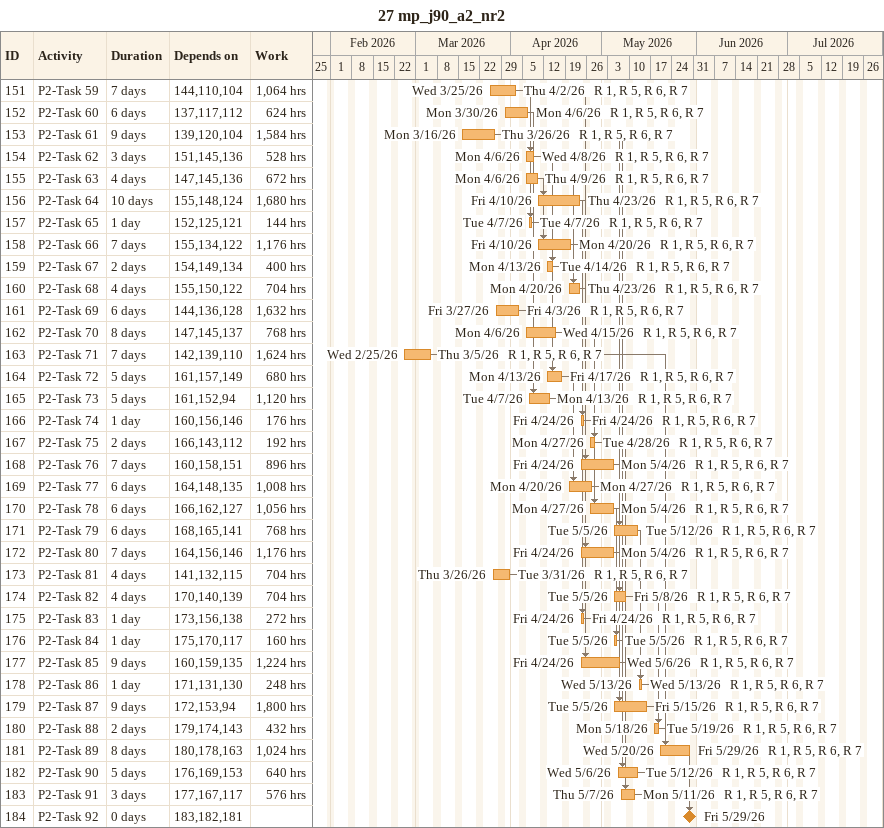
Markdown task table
27 mp_j90_a2_nr2

| ID | Task | Duration | Start | Finish | Predecessors | Resources | Work (h) |
|---|---|---|---|---|---|---|---|
| 151 | P2-Task 59 | 7d | 2026-03-25 | 2026-04-02 | 144, 110, 104 | R 1, R 5, R 6, R 7 | 1064 |
| 152 | P2-Task 60 | 6d | 2026-03-30 | 2026-04-06 | 137, 117, 112 | R 1, R 5, R 6, R 7 | 624 |
| 153 | P2-Task 61 | 9d | 2026-03-16 | 2026-03-26 | 139, 120, 104 | R 1, R 5, R 6, R 7 | 1584 |
| 154 | P2-Task 62 | 3d | 2026-04-06 | 2026-04-08 | 151, 145, 136 | R 1, R 5, R 6, R 7 | 528 |
| 155 | P2-Task 63 | 4d | 2026-04-06 | 2026-04-09 | 147, 145, 136 | R 1, R 5, R 6, R 7 | 672 |
| 156 | P2-Task 64 | 10d | 2026-04-10 | 2026-04-23 | 155, 148, 124 | R 1, R 5, R 6, R 7 | 1680 |
| 157 | P2-Task 65 | 1d | 2026-04-07 | 2026-04-07 | 152, 125, 121 | R 1, R 5, R 6, R 7 | 144 |
| 158 | P2-Task 66 | 7d | 2026-04-10 | 2026-04-20 | 155, 134, 122 | R 1, R 5, R 6, R 7 | 1176 |
| 159 | P2-Task 67 | 2d | 2026-04-13 | 2026-04-14 | 154, 149, 134 | R 1, R 5, R 6, R 7 | 400 |
| 160 | P2-Task 68 | 4d | 2026-04-20 | 2026-04-23 | 155, 150, 122 | R 1, R 5, R 6, R 7 | 704 |
| 161 | P2-Task 69 | 6d | 2026-03-27 | 2026-04-03 | 144, 136, 128 | R 1, R 5, R 6, R 7 | 1632 |
| 162 | P2-Task 70 | 8d | 2026-04-06 | 2026-04-15 | 147, 145, 137 | R 1, R 5, R 6, R 7 | 768 |
| 163 | P2-Task 71 | 7d | 2026-02-25 | 2026-03-05 | 142, 139, 110 | R 1, R 5, R 6, R 7 | 1624 |
| 164 | P2-Task 72 | 5d | 2026-04-13 | 2026-04-17 | 161, 157, 149 | R 1, R 5, R 6, R 7 | 680 |
| 165 | P2-Task 73 | 5d | 2026-04-07 | 2026-04-13 | 161, 152, 94 | R 1, R 5, R 6, R 7 | 1120 |
| 166 | P2-Task 74 | 1d | 2026-04-24 | 2026-04-24 | 160, 156, 146 | R 1, R 5, R 6, R 7 | 176 |
| 167 | P2-Task 75 | 2d | 2026-04-27 | 2026-04-28 | 166, 143, 112 | R 1, R 5, R 6, R 7 | 192 |
| 168 | P2-Task 76 | 7d | 2026-04-24 | 2026-05-04 | 160, 158, 151 | R 1, R 5, R 6, R 7 | 896 |
| 169 | P2-Task 77 | 6d | 2026-04-20 | 2026-04-27 | 164, 148, 135 | R 1, R 5, R 6, R 7 | 1008 |
| 170 | P2-Task 78 | 6d | 2026-04-27 | 2026-05-04 | 166, 162, 127 | R 1, R 5, R 6, R 7 | 1056 |
| 171 | P2-Task 79 | 6d | 2026-05-05 | 2026-05-12 | 168, 165, 141 | R 1, R 5, R 6, R 7 | 768 |
| 172 | P2-Task 80 | 7d | 2026-04-24 | 2026-05-04 | 164, 156, 146 | R 1, R 5, R 6, R 7 | 1176 |
| 173 | P2-Task 81 | 4d | 2026-03-26 | 2026-03-31 | 141, 132, 115 | R 1, R 5, R 6, R 7 | 704 |
| 174 | P2-Task 82 | 4d | 2026-05-05 | 2026-05-08 | 170, 140, 139 | R 1, R 5, R 6, R 7 | 704 |
| 175 | P2-Task 83 | 1d | 2026-04-24 | 2026-04-24 | 173, 156, 138 | R 1, R 5, R 6, R 7 | 272 |
| 176 | P2-Task 84 | 1d | 2026-05-05 | 2026-05-05 | 175, 170, 117 | R 1, R 5, R 6, R 7 | 160 |
| 177 | P2-Task 85 | 9d | 2026-04-24 | 2026-05-06 | 160, 159, 135 | R 1, R 5, R 6, R 7 | 1224 |
| 178 | P2-Task 86 | 1d | 2026-05-13 | 2026-05-13 | 171, 131, 130 | R 1, R 5, R 6, R 7 | 248 |
| 179 | P2-Task 87 | 9d | 2026-05-05 | 2026-05-15 | 172, 153, 94 | R 1, R 5, R 6, R 7 | 1800 |
| 180 | P2-Task 88 | 2d | 2026-05-18 | 2026-05-19 | 179, 174, 143 | R 1, R 5, R 6, R 7 | 432 |
| 181 | P2-Task 89 | 8d | 2026-05-20 | 2026-05-29 | 180, 178, 163 | R 1, R 5, R 6, R 7 | 1024 |
| 182 | P2-Task 90 | 5d | 2026-05-06 | 2026-05-12 | 176, 169, 153 | R 1, R 5, R 6, R 7 | 640 |
| 183 | P2-Task 91 | 3d | 2026-05-07 | 2026-05-11 | 177, 167, 117 | R 1, R 5, R 6, R 7 | 576 |
| 184 | P2-Task 92 | 0d | 2026-05-29 | 2026-05-29 | 183, 182, 181 |  |  |
